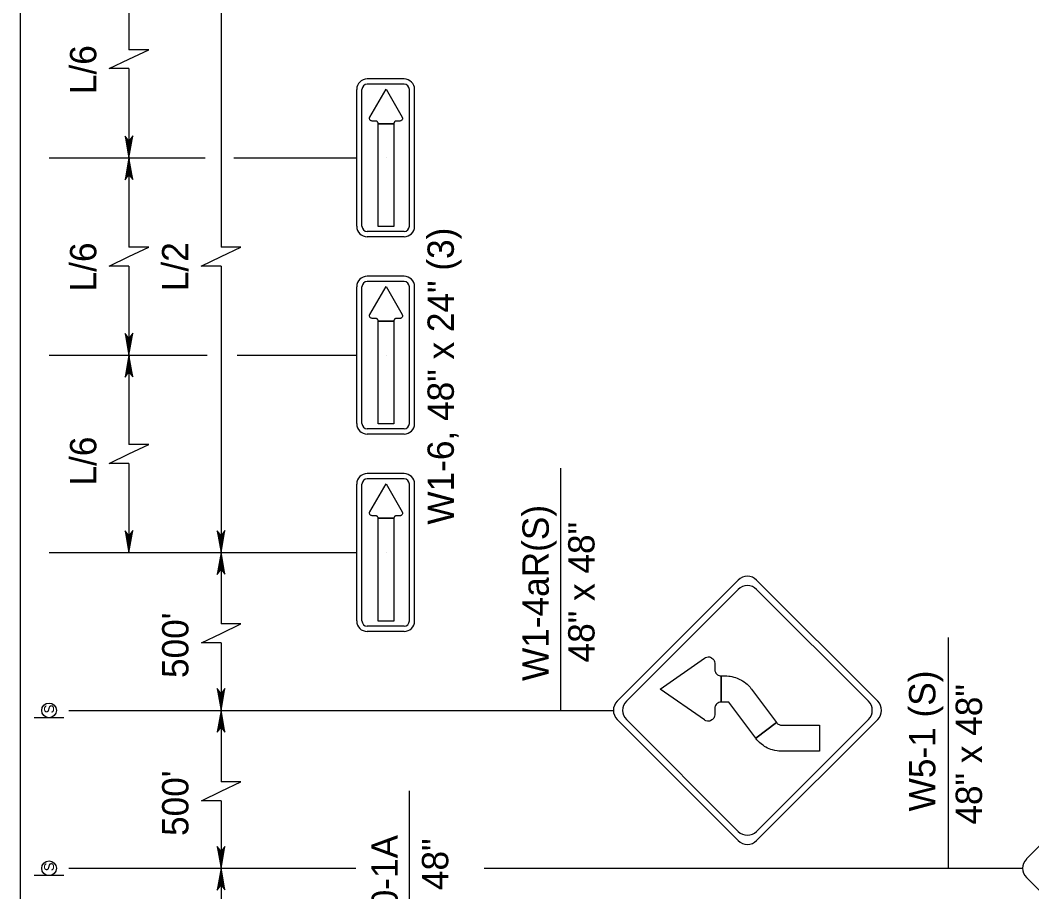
# Model space of a CAD drawing. Extents: x 499945 to 500993, y 499985 to 500645.
# Drawn here: x 500515.4 to 500669.1, y 500080.8 to 500213.2 of the extents above; entities that cross this region are included whole.
import ezdxf

# ---------------------------------------------------------------- set-up
doc = ezdxf.new("R2010")
doc.units = 0
for name, color, linetype in [('1', 7, 'Continuous'), ('24', 7, 'Continuous'), ('5', 7, 'Continuous'), ('56', 7, 'Continuous'), ('60', 7, 'Continuous')]:
    doc.layers.add(name, color=color, linetype=linetype)

msp = doc.modelspace()

# ---------------------------------------------------------------- linework, layer by layer
at = {"layer": '1'}
for p, q in [((500515.44, 500332.21), (500515.44, 500008.24)), ((500531.96, 500222.3), (500531.96, 500208.75)), ((500545.95, 500222.3), (500545.95, 500178.77)), ((500534.96, 500208.75), (500531.96, 500208.75)), ((500531.96, 500207.31), (500534.96, 500208.75)), ((500528.96, 500205.87), (500531.96, 500207.31)), ((500531.96, 500205.87), (500528.96, 500205.87)), ((500531.96, 500205.87), (500531.96, 500192.32)), ((500519.82, 500192.32), (500543.52, 500192.32)), ((500531.96, 500192.32), (500531.96, 500178.77)), ((500547.88, 500192.32), (500566.55, 500192.32)), ((500534.96, 500178.77), (500531.96, 500178.77)), ((500531.96, 500177.33), (500534.96, 500178.77)), ((500548.95, 500178.77), (500545.95, 500178.77)), ((500545.95, 500177.33), (500548.95, 500178.77)), ((500528.96, 500175.89), (500531.96, 500177.33)), ((500542.95, 500175.89), (500545.95, 500177.33)), ((500531.96, 500175.89), (500528.96, 500175.89)), ((500531.96, 500175.89), (500531.96, 500162.34)), ((500545.95, 500175.89), (500542.95, 500175.89)), ((500545.95, 500175.89), (500545.95, 500132.37)), ((500519.82, 500162.34), (500543.85, 500162.34)), ((500531.96, 500162.34), (500531.96, 500148.8)), ((500548.39, 500162.34), (500566.55, 500162.34)), ((500534.96, 500148.8), (500531.96, 500148.8)), ((500531.96, 500147.36), (500534.96, 500148.8)), ((500528.96, 500145.91), (500531.96, 500147.36)), ((500531.96, 500145.91), (500528.96, 500145.91)), ((500531.96, 500145.91), (500531.96, 500132.37)), ((500519.82, 500132.37), (500566.55, 500132.37)), ((500545.95, 500132.37), (500545.95, 500121.51)), ((500548.95, 500121.51), (500545.96, 500121.51)), ((500545.96, 500120.07), (500548.95, 500121.51)), ((500542.96, 500118.63), (500545.96, 500120.07)), ((500545.96, 500118.63), (500542.96, 500118.63)), ((500545.95, 500118.63), (500545.95, 500108.38)), ((500522.81, 500108.38), (500605.55, 500108.38)), ((500545.95, 500108.38), (500545.95, 500097.53)), ((500548.95, 500097.53), (500545.96, 500097.53)), ((500545.96, 500096.09), (500548.95, 500097.53)), ((500542.96, 500094.65), (500545.96, 500096.09)), ((500545.96, 500094.65), (500542.96, 500094.65)), ((500545.95, 500094.65), (500545.95, 500084.4)), ((500522.81, 500084.4), (500566.42, 500084.4)), ((500545.95, 500084.4), (500545.95, 500073.55)), ((500585.94, 500084.4), (500667.7, 500084.4))]:
    msp.add_line(p, q, dxfattribs=at)
at = {"layer": '24'}
for points in [[(500531.96, 500192.32), (500532.55, 500195.64), (500531.96, 500194.85), (500531.38, 500195.63), (500531.96, 500192.32), (500531.95, 500192.54), (500532.51, 500195.55), (500531.95, 500194.79), (500531.43, 500195.49), (500531.94, 500192.66), (500531.96, 500192.77), (500532.42, 500195.35), (500531.95, 500194.77), (500531.5, 500195.37), (500531.96, 500192.82), (500531.94, 500192.93), (500532.35, 500195.19), (500531.96, 500194.75), (500531.56, 500195.2), (500531.94, 500193.25), (500531.94, 500193.44), (500532.27, 500195.02), (500531.97, 500194.71), (500531.64, 500195.04), (500531.96, 500193.47), (500531.97, 500193.65), (500532.17, 500194.84), (500531.94, 500194.61), (500531.72, 500194.86), (500531.96, 500193.81), (500531.98, 500193.98), (500532.11, 500194.69), (500531.95, 500194.58), (500531.78, 500194.77), (500531.96, 500194.07), (500532.07, 500194.53), (500531.94, 500194.47), (500531.82, 500194.67), (500531.94, 500194.19), (500532.02, 500194.49), (500531.92, 500194.36), (500531.86, 500194.51), (500531.95, 500194.36), (500531.97, 500194.44)], [(500531.96, 500192.32), (500531.37, 500189), (500531.96, 500189.79), (500532.54, 500189.01), (500531.96, 500192.32), (500531.97, 500192.1), (500531.42, 500189.09), (500531.97, 500189.85), (500532.49, 500189.15), (500531.98, 500191.98), (500531.96, 500191.87), (500531.5, 500189.29), (500531.97, 500189.87), (500532.42, 500189.28), (500531.96, 500191.82), (500531.98, 500191.71), (500531.57, 500189.46), (500531.96, 500189.89), (500532.37, 500189.45), (500531.98, 500191.39), (500531.98, 500191.2), (500531.65, 500189.62), (500531.95, 500189.93), (500532.28, 500189.6), (500531.96, 500191.17), (500531.95, 500190.99), (500531.75, 500189.8), (500531.98, 500190.03), (500532.21, 500189.78), (500531.96, 500190.83), (500531.94, 500190.66), (500531.81, 500189.95), (500531.97, 500190.06), (500532.15, 500189.87), (500531.96, 500190.57), (500531.85, 500190.11), (500531.98, 500190.17), (500532.1, 500189.97), (500531.98, 500190.46), (500531.9, 500190.15), (500532, 500190.28), (500532.06, 500190.13), (500531.97, 500190.28), (500531.95, 500190.2)], [(500531.96, 500162.34), (500532.55, 500165.67), (500531.96, 500164.87), (500531.38, 500165.65), (500531.96, 500162.34), (500531.95, 500162.56), (500532.51, 500165.57), (500531.95, 500164.81), (500531.43, 500165.52), (500531.94, 500162.68), (500531.96, 500162.79), (500532.42, 500165.37), (500531.95, 500164.79), (500531.5, 500165.39), (500531.96, 500162.85), (500531.94, 500162.96), (500532.35, 500165.21), (500531.96, 500164.77), (500531.56, 500165.22), (500531.94, 500163.28), (500531.94, 500163.46), (500532.27, 500165.04), (500531.97, 500164.74), (500531.64, 500165.07), (500531.96, 500163.5), (500531.97, 500163.67), (500532.17, 500164.86), (500531.94, 500164.63), (500531.72, 500164.88), (500531.96, 500163.84), (500531.98, 500164.01), (500532.11, 500164.72), (500531.95, 500164.6), (500531.78, 500164.79), (500531.96, 500164.09), (500532.07, 500164.56), (500531.94, 500164.49), (500531.82, 500164.69), (500531.94, 500164.21), (500532.02, 500164.51), (500531.92, 500164.39), (500531.86, 500164.53), (500531.95, 500164.39), (500531.97, 500164.46)], [(500531.96, 500162.34), (500531.37, 500159.02), (500531.96, 500159.81), (500532.54, 500159.04), (500531.96, 500162.34), (500531.97, 500162.12), (500531.42, 500159.11), (500531.97, 500159.88), (500532.49, 500159.17), (500531.98, 500162), (500531.96, 500161.89), (500531.5, 500159.31), (500531.97, 500159.89), (500532.42, 500159.3), (500531.96, 500161.84), (500531.98, 500161.73), (500531.57, 500159.48), (500531.96, 500159.92), (500532.37, 500159.47), (500531.98, 500161.41), (500531.98, 500161.22), (500531.65, 500159.65), (500531.95, 500159.95), (500532.28, 500159.62), (500531.96, 500161.19), (500531.95, 500161.01), (500531.75, 500159.83), (500531.98, 500160.05), (500532.21, 500159.81), (500531.96, 500160.85), (500531.94, 500160.68), (500531.81, 500159.97), (500531.97, 500160.09), (500532.15, 500159.89), (500531.96, 500160.6), (500531.85, 500160.13), (500531.98, 500160.2), (500532.1, 500159.99), (500531.98, 500160.48), (500531.9, 500160.17), (500532, 500160.3), (500532.06, 500160.15), (500531.97, 500160.3), (500531.95, 500160.22)], [(500531.96, 500132.37), (500532.55, 500135.69), (500531.96, 500134.9), (500531.38, 500135.67), (500531.96, 500132.37), (500531.95, 500132.59), (500532.51, 500135.6), (500531.95, 500134.83), (500531.43, 500135.54), (500531.94, 500132.71), (500531.96, 500132.82), (500532.42, 500135.4), (500531.95, 500134.82), (500531.5, 500135.41), (500531.96, 500132.87), (500531.94, 500132.98), (500532.35, 500135.23), (500531.96, 500134.79), (500531.56, 500135.24), (500531.94, 500133.3), (500531.94, 500133.49), (500532.27, 500135.06), (500531.97, 500134.76), (500531.64, 500135.09), (500531.96, 500133.52), (500531.97, 500133.7), (500532.17, 500134.88), (500531.94, 500134.66), (500531.72, 500134.9), (500531.96, 500133.86), (500531.98, 500134.03), (500532.11, 500134.74), (500531.95, 500134.62), (500531.78, 500134.82), (500531.96, 500134.12), (500532.07, 500134.58), (500531.94, 500134.51), (500531.82, 500134.72), (500531.94, 500134.23), (500532.02, 500134.54), (500531.92, 500134.41), (500531.86, 500134.56), (500531.95, 500134.41), (500531.97, 500134.49)], [(500545.95, 500132.37), (500546.54, 500135.69), (500545.95, 500134.9), (500545.37, 500135.67), (500545.95, 500132.37), (500545.94, 500132.59), (500546.49, 500135.6), (500545.94, 500134.83), (500545.42, 500135.54), (500545.93, 500132.71), (500545.95, 500132.82), (500546.41, 500135.4), (500545.94, 500134.82), (500545.49, 500135.41), (500545.95, 500132.87), (500545.93, 500132.98), (500546.34, 500135.23), (500545.95, 500134.79), (500545.55, 500135.24), (500545.93, 500133.3), (500545.93, 500133.49), (500546.26, 500135.06), (500545.96, 500134.76), (500545.63, 500135.09), (500545.95, 500133.52), (500545.96, 500133.7), (500546.16, 500134.88), (500545.93, 500134.66), (500545.71, 500134.9), (500545.95, 500133.86), (500545.97, 500134.03), (500546.1, 500134.74), (500545.94, 500134.62), (500545.77, 500134.82), (500545.95, 500134.12), (500546.06, 500134.58), (500545.93, 500134.51), (500545.81, 500134.72), (500545.93, 500134.23), (500546.01, 500134.54), (500545.91, 500134.41), (500545.85, 500134.56), (500545.94, 500134.41), (500545.96, 500134.49)], [(500545.95, 500132.37), (500545.36, 500129.04), (500545.95, 500129.84), (500546.53, 500129.06), (500545.95, 500132.37), (500545.96, 500132.15), (500545.41, 500129.14), (500545.96, 500129.9), (500546.48, 500129.19), (500545.97, 500132.03), (500545.95, 500131.92), (500545.49, 500129.34), (500545.96, 500129.92), (500546.41, 500129.32), (500545.95, 500131.87), (500545.97, 500131.75), (500545.56, 500129.5), (500545.95, 500129.94), (500546.36, 500129.49), (500545.97, 500131.43), (500545.97, 500131.25), (500545.64, 500129.67), (500545.94, 500129.98), (500546.27, 500129.64), (500545.95, 500131.21), (500545.94, 500131.04), (500545.74, 500129.85), (500545.97, 500130.08), (500546.19, 500129.83), (500545.95, 500130.87), (500545.93, 500130.7), (500545.8, 500129.99), (500545.96, 500130.11), (500546.14, 500129.92), (500545.95, 500130.62), (500545.84, 500130.15), (500545.97, 500130.22), (500546.09, 500130.02), (500545.97, 500130.5), (500545.89, 500130.2), (500545.99, 500130.32), (500546.05, 500130.18), (500545.96, 500130.32), (500545.94, 500130.25)], [(500545.95, 500108.38), (500546.54, 500111.71), (500545.95, 500110.91), (500545.37, 500111.69), (500545.95, 500108.38), (500545.94, 500108.61), (500546.49, 500111.62), (500545.94, 500110.85), (500545.42, 500111.56), (500545.93, 500108.72), (500545.95, 500108.84), (500546.41, 500111.41), (500545.94, 500110.84), (500545.49, 500111.43), (500545.95, 500108.89), (500545.93, 500109), (500546.34, 500111.25), (500545.95, 500110.81), (500545.55, 500111.26), (500545.93, 500109.32), (500545.93, 500109.5), (500546.26, 500111.08), (500545.96, 500110.78), (500545.63, 500111.11), (500545.95, 500109.54), (500545.96, 500109.72), (500546.16, 500110.9), (500545.93, 500110.67), (500545.71, 500110.92), (500545.95, 500109.88), (500545.97, 500110.05), (500546.1, 500110.76), (500545.94, 500110.64), (500545.77, 500110.84), (500545.95, 500110.13), (500546.06, 500110.6), (500545.93, 500110.53), (500545.81, 500110.73), (500545.93, 500110.25), (500546.01, 500110.55), (500545.91, 500110.43), (500545.85, 500110.57), (500545.94, 500110.43), (500545.96, 500110.5)], [(500545.95, 500108.38), (500545.36, 500105.06), (500545.95, 500105.85), (500546.53, 500105.08), (500545.95, 500108.38), (500545.96, 500108.16), (500545.41, 500105.15), (500545.96, 500105.92), (500546.48, 500105.21), (500545.97, 500108.04), (500545.95, 500107.93), (500545.49, 500105.36), (500545.96, 500105.93), (500546.41, 500105.34), (500545.95, 500107.88), (500545.97, 500107.77), (500545.56, 500105.52), (500545.95, 500105.96), (500546.36, 500105.51), (500545.97, 500107.45), (500545.97, 500107.26), (500545.64, 500105.69), (500545.94, 500105.99), (500546.27, 500105.66), (500545.95, 500107.23), (500545.94, 500107.05), (500545.74, 500105.87), (500545.97, 500106.1), (500546.19, 500105.85), (500545.95, 500106.89), (500545.93, 500106.72), (500545.8, 500106.01), (500545.96, 500106.13), (500546.14, 500105.93), (500545.95, 500106.64), (500545.84, 500106.17), (500545.97, 500106.24), (500546.09, 500106.03), (500545.97, 500106.52), (500545.89, 500106.21), (500545.99, 500106.34), (500546.05, 500106.2), (500545.96, 500106.34), (500545.94, 500106.27)], [(500545.95, 500084.4), (500546.54, 500087.73), (500545.95, 500086.93), (500545.37, 500087.71), (500545.95, 500084.4), (500545.94, 500084.62), (500546.49, 500087.63), (500545.94, 500086.87), (500545.42, 500087.58), (500545.93, 500084.74), (500545.95, 500084.85), (500546.41, 500087.43), (500545.94, 500086.85), (500545.49, 500087.45), (500545.95, 500084.9), (500545.93, 500085.01), (500546.34, 500087.27), (500545.95, 500086.83), (500545.55, 500087.28), (500545.93, 500085.34), (500545.93, 500085.52), (500546.26, 500087.1), (500545.96, 500086.79), (500545.63, 500087.12), (500545.95, 500085.56), (500545.96, 500085.73), (500546.16, 500086.92), (500545.93, 500086.69), (500545.71, 500086.94), (500545.95, 500085.9), (500545.97, 500086.06), (500546.1, 500086.78), (500545.94, 500086.66), (500545.77, 500086.85), (500545.95, 500086.15), (500546.06, 500086.62), (500545.93, 500086.55), (500545.81, 500086.75), (500545.93, 500086.27), (500546.01, 500086.57), (500545.91, 500086.45), (500545.85, 500086.59), (500545.94, 500086.45), (500545.96, 500086.52)], [(500545.95, 500084.4), (500545.36, 500081.08), (500545.95, 500081.87), (500546.53, 500081.1), (500545.95, 500084.4), (500545.96, 500084.18), (500545.41, 500081.17), (500545.96, 500081.94), (500546.48, 500081.23), (500545.97, 500084.06), (500545.95, 500083.95), (500545.49, 500081.37), (500545.96, 500081.95), (500546.41, 500081.36), (500545.95, 500083.9), (500545.97, 500083.79), (500545.56, 500081.54), (500545.95, 500081.98), (500546.36, 500081.53), (500545.97, 500083.47), (500545.97, 500083.28), (500545.64, 500081.7), (500545.94, 500082.01), (500546.27, 500081.68), (500545.95, 500083.25), (500545.94, 500083.07), (500545.74, 500081.89), (500545.97, 500082.11), (500546.19, 500081.87), (500545.95, 500082.91), (500545.93, 500082.74), (500545.8, 500082.03), (500545.96, 500082.15), (500546.14, 500081.95), (500545.95, 500082.65), (500545.84, 500082.19), (500545.97, 500082.26), (500546.09, 500082.05), (500545.97, 500082.54), (500545.89, 500082.23), (500545.99, 500082.36), (500546.05, 500082.21), (500545.96, 500082.36), (500545.94, 500082.28)]]:
    msp.add_lwpolyline(points, dxfattribs=at)
at = {"layer": '5'}
for p, q in [((500597.55, 500108.38), (500597.55, 500145.16)), ((500656.43, 500084.4), (500656.43, 500119.44)), ((500574.57, 500060.42), (500574.57, 500096.16))]:
    msp.add_line(p, q, dxfattribs=at)
at = {"layer": '56'}
for p, q in [((500573.75, 500204.31), (500568.15, 500204.31)), ((500566.55, 500181.93), (500566.55, 500202.71)), ((500567.35, 500181.93), (500567.35, 500202.71)), ((500573.75, 500203.51), (500568.15, 500203.51)), ((500574.55, 500181.93), (500574.55, 500202.71)), ((500575.35, 500181.93), (500575.35, 500202.71)), ((500573.75, 500181.13), (500568.15, 500181.13)), ((500573.75, 500180.33), (500568.15, 500180.33)), ((500573.75, 500174.33), (500568.15, 500174.33)), ((500573.75, 500173.54), (500568.15, 500173.54)), ((500566.55, 500151.95), (500566.55, 500172.74)), ((500567.35, 500151.95), (500567.35, 500172.74)), ((500574.55, 500151.95), (500574.55, 500172.74)), ((500575.35, 500151.95), (500575.35, 500172.74)), ((500573.75, 500151.15), (500568.15, 500151.15)), ((500573.75, 500150.35), (500568.15, 500150.35)), ((500573.75, 500144.36), (500568.15, 500144.36)), ((500566.55, 500121.97), (500566.55, 500142.76)), ((500567.35, 500121.97), (500567.35, 500142.76)), ((500573.75, 500143.56), (500568.15, 500143.56)), ((500574.55, 500121.97), (500574.55, 500142.76)), ((500575.35, 500121.97), (500575.35, 500142.76)), ((500624.51, 500128.17), (500606.13, 500109.78)), ((500627.31, 500128.17), (500645.7, 500109.78)), ((500624.51, 500126.77), (500607.53, 500109.78)), ((500627.31, 500126.77), (500644.3, 500109.78)), ((500573.75, 500121.17), (500568.15, 500121.17)), ((500573.75, 500120.38), (500568.15, 500120.38)), ((500522.07, 500107.26), (500517.57, 500107.26)), ((500606.13, 500106.99), (500624.51, 500088.6)), ((500607.53, 500106.99), (500624.51, 500090)), ((500644.3, 500106.99), (500627.31, 500090)), ((500645.7, 500106.99), (500627.31, 500088.6)), ((500686.77, 500104.29), (500668.29, 500085.81)), ((500522.07, 500083.28), (500517.57, 500083.28)), ((500668.29, 500083), (500686.77, 500064.52))]:
    msp.add_line(p, q, dxfattribs=at)
for centre in [(500519.82, 500108.38), (500519.82, 500084.4)]:
    msp.add_circle(centre, 1.12, dxfattribs=at)
for centre, radius, start, end in [((500568.15, 500202.71), 1.6, 90, 180), ((500573.75, 500202.71), 1.6, 0, 90), ((500568.15, 500202.71), 0.799, 90, 180), ((500573.75, 500202.71), 0.799, 0, 90), ((500568.15, 500181.93), 1.6, 180, 270), ((500568.15, 500181.93), 0.799, 180, 270), ((500573.75, 500181.93), 1.6, 270, 0), ((500573.75, 500181.93), 0.799, 270, 0), ((500568.15, 500172.74), 1.6, 90, 180), ((500568.15, 500172.74), 0.799, 90, 180), ((500573.75, 500172.74), 1.6, 0, 90), ((500573.75, 500172.74), 0.799, 0, 90), ((500568.15, 500151.95), 1.6, 180, 270), ((500568.15, 500151.95), 0.799, 180, 270), ((500573.75, 500151.95), 1.6, 270, 0), ((500573.75, 500151.95), 0.799, 270, 0), ((500568.15, 500142.76), 1.6, 90, 180), ((500573.75, 500142.76), 1.6, 0, 90), ((500568.15, 500142.76), 0.799, 90, 180), ((500573.75, 500142.76), 0.799, 0, 90), ((500625.91, 500126.77), 1.98, 45, 135), ((500625.91, 500125.37), 1.98, 45, 135), ((500568.15, 500121.97), 1.6, 180, 270), ((500568.15, 500121.97), 0.799, 180, 270), ((500573.75, 500121.97), 1.6, 270, 0), ((500573.75, 500121.97), 0.799, 270, 0), ((500607.53, 500108.38), 1.98, 135, 225), ((500608.93, 500108.38), 1.98, 135, 225), ((500623.02, 500109.56), 0.0989, 36.7018, 90), ((500642.9, 500108.38), 1.98, 315, 45), ((500644.3, 500108.38), 1.98, 315, 45), ((500625.91, 500091.4), 1.98, 225, 315), ((500625.91, 500090), 1.98, 225, 315), ((500669.69, 500084.4), 1.99, 135, 225)]:
    msp.add_arc(centre, radius, start, end, dxfattribs=at)
at = {"layer": '60'}
for p, q in [((500571.01, 500192.32), (500571.01, 500192.32)), ((500571.01, 500162.34), (500571.01, 500162.34)), ((500571.01, 500132.37), (500571.01, 500132.37)), ((500605.55, 500108.38), (500605.55, 500108.38)), ((500646.28, 500108.38), (500646.28, 500108.38)), ((500667.7, 500084.4), (500667.7, 500084.4))]:
    msp.add_line(p, q, dxfattribs=at)
for points in [[(500571.01, 500202.76), (500573.46, 500198.51), (500573.48, 500198.46), (500573.5, 500198.41), (500573.51, 500198.34), (500573.51, 500198.28), (500573.49, 500198.19), (500573.45, 500198.1), (500573.41, 500198.05), (500573.38, 500198.02), (500573.31, 500197.96), (500573.25, 500197.93), (500573.2, 500197.92), (500573.11, 500197.91), (500572.6, 500197.91), (500572.52, 500197.9), (500572.47, 500197.89), (500572.42, 500197.87), (500572.37, 500197.83), (500572.32, 500197.79), (500572.28, 500197.75), (500572.26, 500197.72), (500572.23, 500197.66), (500572.21, 500197.59), (500572.2, 500197.51), (500569.81, 500197.51), (500569.79, 500197.62), (500569.76, 500197.69), (500569.73, 500197.74), (500569.69, 500197.79), (500569.65, 500197.83), (500569.59, 500197.87), (500569.54, 500197.89), (500569.41, 500197.91), (500568.9, 500197.91), (500568.8, 500197.92), (500568.74, 500197.94), (500568.66, 500197.99), (500568.62, 500198.03), (500568.56, 500198.1), (500568.53, 500198.16), (500568.51, 500198.23), (500568.5, 500198.32), (500568.52, 500198.43), (500568.53, 500198.47), (500568.55, 500198.51)], [(500572.2, 500197.51), (500572.2, 500181.88), (500569.81, 500181.88), (500569.81, 500197.51)], [(500571.01, 500172.78), (500573.46, 500168.53), (500573.48, 500168.49), (500573.5, 500168.43), (500573.51, 500168.37), (500573.51, 500168.3), (500573.49, 500168.21), (500573.45, 500168.12), (500573.41, 500168.07), (500573.38, 500168.04), (500573.31, 500167.99), (500573.25, 500167.96), (500573.2, 500167.94), (500573.11, 500167.93), (500572.6, 500167.93), (500572.52, 500167.92), (500572.47, 500167.91), (500572.42, 500167.89), (500572.37, 500167.86), (500572.32, 500167.82), (500572.28, 500167.77), (500572.26, 500167.74), (500572.23, 500167.68), (500572.21, 500167.61), (500572.2, 500167.53), (500569.81, 500167.53), (500569.79, 500167.64), (500569.76, 500167.71), (500569.73, 500167.76), (500569.69, 500167.81), (500569.65, 500167.85), (500569.59, 500167.89), (500569.54, 500167.91), (500569.41, 500167.93), (500568.9, 500167.93), (500568.8, 500167.95), (500568.74, 500167.97), (500568.66, 500168.01), (500568.62, 500168.05), (500568.56, 500168.12), (500568.53, 500168.18), (500568.51, 500168.26), (500568.5, 500168.34), (500568.52, 500168.46), (500568.53, 500168.49), (500568.55, 500168.53)], [(500572.2, 500167.53), (500572.2, 500151.9), (500569.81, 500151.9), (500569.81, 500167.53)], [(500571.01, 500142.8), (500573.46, 500138.55), (500573.48, 500138.51), (500573.5, 500138.45), (500573.51, 500138.39), (500573.51, 500138.32), (500573.49, 500138.24), (500573.45, 500138.14), (500573.41, 500138.09), (500573.38, 500138.06), (500573.31, 500138.01), (500573.25, 500137.98), (500573.2, 500137.96), (500573.11, 500137.96), (500572.6, 500137.96), (500572.52, 500137.95), (500572.47, 500137.93), (500572.42, 500137.91), (500572.37, 500137.88), (500572.32, 500137.84), (500572.28, 500137.79), (500572.26, 500137.76), (500572.23, 500137.7), (500572.21, 500137.64), (500572.2, 500137.56), (500569.81, 500137.56), (500569.79, 500137.67), (500569.76, 500137.74), (500569.73, 500137.78), (500569.69, 500137.83), (500569.65, 500137.88), (500569.59, 500137.91), (500569.54, 500137.93), (500569.41, 500137.96), (500568.9, 500137.96), (500568.8, 500137.97), (500568.74, 500137.99), (500568.66, 500138.03), (500568.62, 500138.07), (500568.56, 500138.15), (500568.53, 500138.2), (500568.51, 500138.28), (500568.5, 500138.36), (500568.52, 500138.48), (500568.53, 500138.51), (500568.55, 500138.55)], [(500572.2, 500137.56), (500572.2, 500121.93), (500569.81, 500121.93), (500569.81, 500137.56)], [(500612.64, 500111.63), (500619.39, 500116.33), (500619.55, 500116.42), (500619.76, 500116.49), (500619.92, 500116.51), (500620.13, 500116.5), (500620.29, 500116.45), (500620.43, 500116.39), (500620.52, 500116.33), (500620.66, 500116.22), (500620.72, 500116.15), (500620.78, 500116.07), (500620.84, 500115.97), (500620.9, 500115.81), (500620.95, 500115.52), (500620.95, 500114.6), (500620.97, 500114.4), (500621.04, 500114.18), (500621.11, 500114.05), (500621.2, 500113.93), (500621.35, 500113.8), (500621.48, 500113.72), (500621.63, 500113.66), (500621.78, 500113.62), (500621.93, 500113.61), (500621.93, 500109.65), (500621.74, 500109.63), (500621.56, 500109.58), (500621.4, 500109.5), (500621.26, 500109.39), (500621.15, 500109.27), (500621.07, 500109.14), (500621, 500108.98), (500620.97, 500108.87), (500620.95, 500108.67), (500620.95, 500107.74), (500620.91, 500107.48), (500620.86, 500107.34), (500620.79, 500107.22), (500620.73, 500107.13), (500620.62, 500107.01), (500620.51, 500106.93), (500620.31, 500106.82), (500620.13, 500106.77), (500619.86, 500106.76), (500619.61, 500106.82), (500619.49, 500106.87), (500619.39, 500106.93)], [(500621.93, 500113.61), (500622.57, 500113.61), (500622.78, 500113.61), (500623.1, 500113.58), (500623.29, 500113.56), (500623.53, 500113.52), (500623.86, 500113.44), (500624.1, 500113.37), (500624.35, 500113.28), (500624.54, 500113.2), (500624.77, 500113.09), (500625.02, 500112.96), (500625.16, 500112.88), (500625.42, 500112.71), (500625.65, 500112.54), (500625.87, 500112.35), (500626.13, 500112.1), (500626.31, 500111.9), (500626.45, 500111.73), (500626.54, 500111.62), (500630.33, 500106.53), (500627.16, 500104.16), (500623.1, 500109.61), (500623.02, 500109.65), (500621.93, 500109.65)], [(500630.33, 500106.53), (500630.41, 500106.44), (500630.5, 500106.35), (500630.58, 500106.29), (500630.72, 500106.22), (500630.81, 500106.18), (500630.94, 500106.15), (500631.13, 500106.13), (500636.86, 500106.13), (500636.86, 500102.17), (500631.13, 500102.17), (500630.91, 500102.18), (500630.68, 500102.19), (500630.42, 500102.22), (500630.09, 500102.28), (500629.73, 500102.38), (500629.47, 500102.46), (500629.2, 500102.56), (500628.97, 500102.67), (500628.7, 500102.81), (500628.52, 500102.92), (500628.28, 500103.08), (500628.07, 500103.23), (500627.76, 500103.49), (500627.59, 500103.66), (500627.36, 500103.91), (500627.24, 500104.06), (500627.16, 500104.16)]]:
    msp.add_lwpolyline(points, close=True, dxfattribs=at)
for centre in [(500519.82, 500108.38), (500519.82, 500084.4)]:
    msp.add_circle(centre, 1.12, dxfattribs=at)

# ---------------------------------------------------------------- texts
at = {"layer": '1'}
for s, p in [('L/6', (500527, 500202)), ('L/6', (500527, 500172.03)), ('L/2', (500540.98, 500172.07)), ('L/6', (500527, 500142.54)), ("500'", (500540.99, 500113.3)), ("500'", (500540.99, 500089.31))]:
    msp.add_text(s, height=4, rotation=90, dxfattribs=at).set_placement(p)
at = {"layer": '5'}
for s, p in [('W1-6, 48" x 24" (3)', (500581.31, 500136.6)), ('W1-4aR(S)', (500595.73, 500112.85)), ('48" x 48"', (500602.68, 500115.67)), ('W5-1 (S)', (500654.46, 500093.04)), ('48" x 48"', (500661.54, 500091.03)), ('W20-1A', (500572.8, 500070.14)), ('48" x 48"', (500580.46, 500067.59))]:
    msp.add_text(s, height=4, rotation=90, dxfattribs=at).set_placement(p)
at = {"layer": '56'}
for p in [(500520.57, 500107.92), (500520.57, 500083.94)]:
    msp.add_text('S', height=1.5, rotation=90, dxfattribs=at).set_placement(p)

doc.saveas('drawing.dxf')
